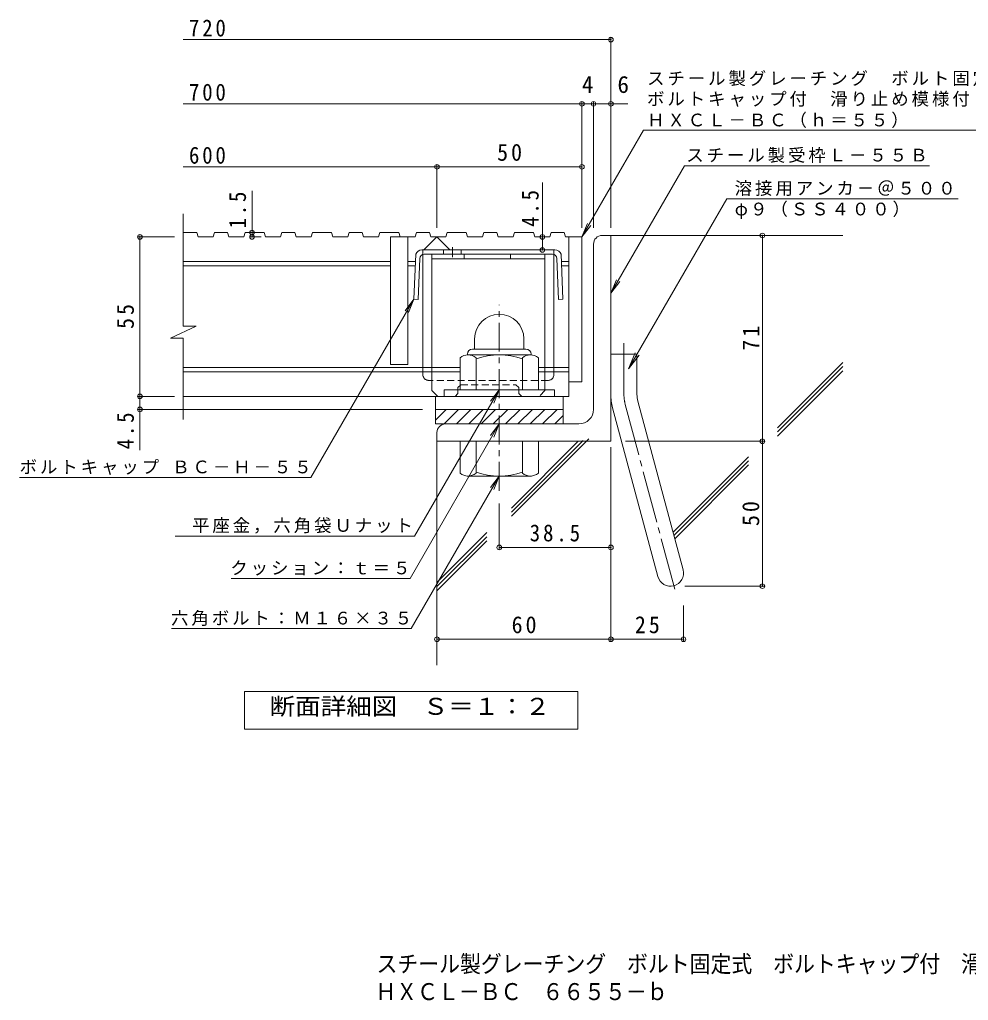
# Model space of a CAD drawing. Units: millimetres on the paper, enlarged 10 times, with parts at other scales. Extents: x -2276 to 2391, y -1941 to 1620.
# Drawn here: x -996 to 641, y -1941 to -249 of the extents above; entities that cross this region are included whole.
import ezdxf
from ezdxf.enums import TextEntityAlignment as Align

# ---------------------------------------------------------------- set-up
doc = ezdxf.new("R2010")
doc.units = ezdxf.units.MM
doc.header["$LTSCALE"] = 10
doc.header["$PDMODE"] = 32
doc.header["$PDSIZE"] = 8
for name, pattern in [('CHAIN1', [8, 5, -1, 1, -1]), ('CHAIN2', [12, 9, -1, 1, -1]), ('DASHED1', [1.8, 1.2, -0.6])]:
    doc.linetypes.add(name, pattern=pattern)
for name, color, linetype, lineweight in [('D-1', 2, 'Continuous', 9), ('D-2', 3, 'Continuous', 9), ('D-4', 7, 'Continuous', 9), ('D-5', 7, 'Continuous', 9), ('D-6', 6, 'Continuous', 9), ('D-8', 4, 'Continuous', 9), ('D-9', 2, 'Continuous', 9)]:
    doc.layers.add(name, color=color, linetype=linetype, lineweight=lineweight)
doc.layers.add('F-F_F-Fﾚｲﾔ', color=2, linetype='Continuous')
doc.styles.add('ＭＳ ゴシック', font='')
doc.styles.get('ＭＳ ゴシック').set_extended_font_data('MS Gothic')

msp = doc.modelspace()

# ---------------------------------------------------------------- linework, layer by layer
at = {"layer": 'D-1'}
for p, q in [((9, -621.35), (24, -621.35)), ((24, -976.35), (24, -621.35)), ((-6, -636.35), (-6, -921.35)), ((-211, -799.85), (-211, -817.35)), ((-126, -799.8), (-126, -817.35)), ((-223.5, -826.35), (-223.5, -827.35)), ((-114.75, -827.35), (-222.25, -827.35)), ((-214.5, -817.35), (-122.5, -817.35)), ((-113.5, -826.35), (-113.5, -827.35)), ((24, -826.35), (69, -826.35)), ((69, -895.43), (69, -826.35)), ((-236, -887.35), (-236, -832.55)), ((-208.5, -887.35), (-208.5, -832.55)), ((-128.5, -887.35), (-128.5, -832.55)), ((-101, -887.35), (-101, -832.55)), ((-73.5, -887.35), (-263.5, -887.35)), ((-263.5, -898.85), (-263.5, -887.35)), ((-73.5, -898.85), (-73.5, -887.35)), ((70.53, -907.08), (148.49, -1198.03)), ((-278.5, -921.35), (-58.5, -921.35)), ((-278.5, -946.35), (-278.5, -921.35)), ((-278.5, -940.04), (-259.82, -921.35)), ((-263.6, -946.35), (-238.6, -921.35)), ((-242.39, -946.35), (-217.39, -921.35)), ((-221.18, -946.35), (-196.18, -921.35)), ((-199.96, -946.35), (-174.96, -921.35)), ((-178.75, -946.35), (-153.75, -921.35)), ((-157.54, -946.35), (-132.54, -921.35)), ((-136.32, -946.35), (-111.32, -921.35)), ((-115.11, -946.35), (-90.11, -921.35)), ((-93.9, -946.35), (-68.9, -921.35)), ((-58.5, -946.35), (-58.5, -921.35)), ((27.07, -918.72), (105.03, -1209.68)), ((-278.5, -946.35), (-31, -946.35)), ((-72.68, -946.35), (-58.5, -932.17)), ((-276, -961.35), (-276, -976.35)), ((24, -976.35), (-276, -976.35)), ((-236, -976.35), (-236, -1031.16)), ((-208.5, -976.35), (-208.5, -1031.16)), ((-128.5, -976.35), (-128.5, -1031.16)), ((-101, -976.35), (-101, -1031.16)), ((-223.5, -1037.35), (-223.5, -1036.35)), ((-114.75, -1036.35), (-222.25, -1036.35)), ((-113.5, -1037.35), (-113.5, -1036.35))]:
    msp.add_line(p, q, dxfattribs=at)
at = {"layer": 'D-1', "linetype": 'CHAIN1'}
msp.add_line((-168.5, -1061.78), (-168.5, -740.85), dxfattribs=at)
at = {"layer": 'D-1', "linetype": 'CHAIN2'}
for p, q in [((46.5, -895.43), (46.5, -807.33)), ((48.8, -912.9), (136.11, -1238.73))]:
    msp.add_line(p, q, dxfattribs=at)
at = {"layer": 'D-1'}
for centre, radius, start, end in [((9, -636.35), 15, 90, 180), ((-168.5, -799.85), 42.5, 90, 180), ((-168.45, -799.8), 42.45, 0, 90), ((-222.25, -848.15), 20.8, 48.6201, 131.38164), ((-214.5, -826.35), 9, 90, 180), ((-168.5, -947.35), 120, 70.52881, 109.47119), ((-114.75, -848.15), 20.8, 48.61835, 131.37988), ((-122.5, -826.35), 9, 0, 90), ((114, -895.43), 90, 180, 195), ((114, -895.43), 45, 180, 195.00002), ((-31, -921.35), 25, 270, 0), ((-261, -961.35), 15, 90, 180), ((-222.25, -1015.55), 20.8, 228.61835, 311.37988), ((-168.5, -916.35), 120, 250.52881, 289.47119), ((-114.75, -1015.55), 20.8, 228.6201, 311.38164), ((126.76, -1203.85), 22.5, 195.00014, 14.99991)]:
    msp.add_arc(centre, radius, start, end, dxfattribs=at)
at = {"layer": 'D-1', "linetype": 'CHAIN2'}
msp.add_arc((114, -895.43), 67.5, 180, 194.99995, dxfattribs=at)
at = {"layer": 'D-2'}
for p, q in [((-713.67, -777.7), (-713.67, -583.85)), ((-690.15, -616.35), (-713.67, -616.35)), ((-690.15, -616.35), (-687.59, -623.85)), ((-662.03, -623.85), (-687.59, -623.85)), ((-637.43, -616.35), (-634.88, -623.85)), ((-609.31, -623.85), (-634.88, -623.85)), ((-574.02, -616.35), (-571.46, -623.85)), ((-545.89, -623.85), (-571.46, -623.85)), ((-521.3, -616.35), (-518.74, -623.85)), ((-493.18, -623.85), (-518.74, -623.85)), ((-457.88, -616.35), (-455.33, -623.85)), ((-429.76, -623.85), (-455.33, -623.85)), ((-405.17, -616.35), (-402.61, -623.85)), ((-377.04, -623.85), (-402.61, -623.85)), ((-356, -623.85), (-356, -843.85)), ((-313.63, -623.85), (-356, -623.85)), ((-341.75, -616.35), (-339.19, -623.85)), ((-298.5, -646.35), (-276, -623.85)), ((-289.04, -616.35), (-286.48, -623.85)), ((-260.91, -623.85), (-286.48, -623.85)), ((-276, -623.85), (-253.5, -646.35)), ((-225.62, -616.35), (-223.06, -623.85)), ((-172.9, -616.35), (-170.35, -623.85)), ((-144.78, -623.85), (-170.35, -623.85)), ((-109.49, -616.35), (-106.93, -623.85)), ((-56.77, -616.35), (-54.22, -623.85)), ((-26, -623.85), (-54.22, -623.85)), ((-48.5, -623.85), (-48.5, -898.85)), ((-356, -666.35), (-713.67, -666.35)), ((-356, -673.85), (-713.67, -673.85)), ((-313.05, -666.35), (-326, -666.35)), ((-313.35, -673.85), (-326, -673.85)), ((-48.5, -666.35), (-61.45, -666.35)), ((-48.5, -673.85), (-61.15, -673.85)), ((-735.78, -798.4), (-691.19, -777.7)), ((-691.19, -777.7), (-713.67, -777.7)), ((-735.78, -798.4), (-713.67, -798.4)), ((-713.67, -938.85), (-713.67, -798.4)), ((-236, -848.85), (-713.67, -848.85)), ((-236, -856.35), (-713.67, -856.35)), ((-48.5, -848.85), (-101, -848.85)), ((-48.5, -856.35), (-101, -856.35)), ((-48.5, -898.85), (-713.67, -898.85)), ((-278.5, -921.35), (-278.5, -898.85)), ((-58.5, -921.35), (-58.5, -898.85))]:
    msp.add_line(p, q, dxfattribs=at)
for points in [[(-637.43, -616.35), (-659.47, -616.35), (-662.03, -623.85)], [(-574.02, -616.35), (-606.75, -616.35), (-609.31, -623.85)], [(-521.3, -616.35), (-543.34, -616.35), (-545.89, -623.85)], [(-457.88, -616.35), (-490.62, -616.35), (-493.18, -623.85)], [(-405.17, -616.35), (-427.21, -616.35), (-429.76, -623.85)], [(-341.75, -616.35), (-374.49, -616.35), (-377.04, -623.85)], [(-326, -623.85), (-326, -843.85), (-356, -843.85)], [(-289.04, -616.35), (-311.07, -616.35), (-313.63, -623.85)], [(-225.62, -616.35), (-258.36, -616.35), (-260.91, -623.85)], [(-172.9, -616.35), (-194.94, -616.35), (-197.5, -623.85), (-223.06, -623.85)], [(-109.49, -616.35), (-142.22, -616.35), (-144.78, -623.85)], [(-56.77, -616.35), (-78.81, -616.35), (-81.37, -623.85), (-106.93, -623.85)], [(-26, -623.85), (-26, -873.85), (-48.5, -873.85)]]:
    msp.add_lwpolyline(points, dxfattribs=at)
at = {"layer": 'D-4'}
for p, q in [((-713.67, -283.49), (24, -283.49)), ((24, -608.4), (24, -280.49)), ((-713.67, -394.18), (53.37, -394.18)), ((-26, -608.4), (-26, -391.18)), ((-6, -608.4), (-6, -391.18)), ((-713.67, -502.93), (-26, -502.93)), ((-276, -608.4), (-276, -499.93)), ((-94.15, -646.35), (-94.15, -530.19)), ((-594.96, -623.85), (-594.96, -544.24)), ((-728.38, -623.85), (-791.38, -623.85)), ((-788.38, -623.85), (-788.38, -621.35)), ((-788.38, -991.63), (-788.38, -623.85)), ((-579.21, -623.85), (-597.96, -623.85)), ((285.28, -1226.35), (285.28, -621.35)), ((-315.65, -731.35), (-493.28, -1039.01)), ((-315.65, -731.35), (-330.87, -751.19)), ((-315.65, -731.35), (-325.22, -754.45)), ((-728.38, -898.85), (-791.38, -898.85)), ((-301, -921.35), (-791.38, -921.35)), ((49, -976.35), (288.28, -976.35)), ((24, -986.79), (24, -1320.93)), ((-995.78, -1039.01), (-493.28, -1039.01)), ((-168.5, -1083.88), (-168.5, -1162.53)), ((-727.71, -1140.35), (-314.57, -1140.35)), ((-168.5, -1159.53), (24, -1159.53)), ((-630.71, -1212.82), (-322.34, -1212.82)), ((151.76, -1226.35), (288.28, -1226.35)), ((149.26, -1259.67), (149.26, -1320.93)), ((-733.63, -1299.6), (-320.49, -1299.6)), ((-276, -1317.93), (149.26, -1317.93))]:
    msp.add_line(p, q, dxfattribs=at)
at = {"layer": 'D-4', "color": 2}
msp.add_lwpolyline([(-607.99, -1473.09), (-607.99, -1408.09), (-32.99, -1408.09), (-32.99, -1473.09)], close=True, dxfattribs=at)
at = {"layer": 'D-4'}
for p in [(24, -283.49), (-26, -394.18), (-6, -394.18), (24, -394.18), (-276, -502.93), (-26, -502.93), (-788.38, -623.85), (-594.96, -616.35), (-594.96, -623.85), (-94.15, -623.85), (285.28, -621.35), (-94.15, -646.35), (-788.38, -898.85), (-788.38, -921.35), (285.28, -976.35), (-168.5, -1159.53), (24, -1159.53), (285.28, -1226.35), (-276, -1317.93), (24, -1317.93), (149.26, -1317.93)]:
    msp.add_point(p, dxfattribs=at)
at = {"layer": 'D-5'}
for p, q in [((-26, -623.85), (80.43, -439.52)), ((80.43, -439.52), (824.85, -439.52)), ((24, -720.77), (150.93, -500.92)), ((150.93, -500.92), (573.75, -500.92)), ((223.93, -558.01), (623.19, -558.01)), ((-26, -623.85), (-16.43, -600.76)), ((-26, -623.85), (-10.78, -604.02)), ((24, -720.77), (33.57, -697.68)), ((24, -720.77), (39.22, -700.94)), ((54.57, -851.35), (72.83, -827.55)), ((-168.5, -887.35), (-314.57, -1140.35)), ((-168.5, -887.35), (-183.72, -907.19)), ((-168.5, -887.35), (-178.07, -910.45)), ((-168.5, -946.35), (-322.34, -1212.82)), ((-168.5, -946.35), (-183.72, -966.19)), ((-168.5, -946.35), (-178.07, -969.45)), ((-168.5, -1036.35), (-320.49, -1299.6)), ((-168.5, -1036.35), (-183.72, -1056.19)), ((-168.5, -1036.35), (-178.07, -1059.45))]:
    msp.add_line(p, q, dxfattribs=at)
msp.add_lwpolyline([(223.93, -558.01), (54.57, -851.35), (66.05, -823.64)], dxfattribs=at)
at = {"layer": 'D-6'}
for p, q in [((24, -621.35), (424, -621.35)), ((311.25, -953.18), (424, -840.43)), ((311.25, -960.24), (424, -847.5)), ((311.25, -967.32), (424, -854.57)), ((-276, -976.35), (-276, -1362.5)), ((-147.53, -1105.7), (-14.01, -972.18)), ((-147.53, -1098.63), (-24.06, -975.15)), ((-147.53, -1091.56), (-32.2, -976.23)), ((131.15, -1133.28), (261.42, -1003.01)), ((132.64, -1138.86), (261.42, -1010.07)), ((134.13, -1144.44), (261.42, -1017.15)), ((-276, -1220.03), (-189.92, -1133.95)), ((-276, -1227.1), (-189.92, -1141.02)), ((-276, -1234.17), (-189.92, -1148.09))]:
    msp.add_line(p, q, dxfattribs=at)
at = {"layer": 'D-8'}
for p, q in [((-284.75, -653.85), (-89.75, -653.85)), ((-284.75, -888.85), (-284.75, -653.85)), ((-229.18, -661.35), (-229.18, -653.85)), ((-149.18, -661.35), (-149.18, -653.85)), ((-89.75, -888.85), (-89.75, -653.85)), ((-284.75, -661.35), (-89.75, -661.35)), ((-284.75, -888.85), (-274.75, -898.85))]:
    msp.add_line(p, q, dxfattribs=at)
at = {"layer": 'D-8', "linetype": 'DASHED1'}
for p, q in [((-234.75, -878.85), (-139.75, -878.85)), ((-134.75, -893.85), (-129.75, -898.85)), ((-89.75, -888.85), (-99.75, -898.85)), ((-99.75, -898.85), (-129.75, -898.85))]:
    msp.add_line(p, q, dxfattribs=at)
for points in [[(-239.75, -893.85), (-239.75, -883.85), (-234.75, -878.85)], [(-134.75, -893.85), (-134.75, -883.85), (-139.75, -878.85)], [(-239.75, -893.85), (-244.75, -898.85), (-274.75, -898.85)]]:
    msp.add_lwpolyline(points, dxfattribs=at)
at = {"layer": 'D-9', "linetype": 'CHAIN1'}
msp.add_line((-249.46, -641.4), (-249.46, -658.8), dxfattribs=at)
at = {"layer": 'D-9'}
for p, q in [((-312.55, -653.85), (-315.65, -731.35)), ((-187.25, -646.35), (-302.04, -646.35)), ((-300.25, -861.35), (-300.25, -654.25)), ((-76.66, -653.85), (-297.84, -653.85)), ((-264.46, -646.35), (-264.46, -653.85)), ((-234.46, -646.35), (-234.46, -653.85)), ((-187.25, -646.35), (-72.46, -646.35)), ((-74.25, -861.35), (-74.25, -654.25)), ((-61.95, -653.85), (-58.84, -731.35)), ((-305.33, -661.05), (-308.16, -731.65)), ((-69.17, -661.05), (-66.34, -731.65)), ((-315.65, -731.35), (-308.16, -731.65)), ((-58.84, -731.35), (-66.34, -731.65))]:
    msp.add_line(p, q, dxfattribs=at)
at = {"layer": 'D-9', "linetype": 'DASHED1'}
for p, q in [((-300.25, -654.25), (-300.25, -646.35)), ((-74.25, -654.25), (-74.25, -646.35)), ((-84.25, -871.35), (-290.25, -871.35))]:
    msp.add_line(p, q, dxfattribs=at)
at = {"layer": 'D-9'}
for centre, radius, start, end in [((-302.14, -657.32), 10.97, 89.44382, 161.56279), ((-297.84, -661.35), 7.5, 90, 177.70665), ((-76.66, -661.35), 7.5, 2.29335, 90), ((-72.36, -657.32), 10.97, 18.43721, 90.55618), ((-290.25, -861.35), 10, 180, 198.1933), ((-84.25, -861.35), 10, 341.8067, 0)]:
    msp.add_arc(centre, radius, start, end, dxfattribs=at)
at = {"layer": 'D-9', "linetype": 'DASHED1'}
for centre, start, end in [((-290.25, -861.35), 198.1933, 270), ((-84.25, -861.35), 270, 341.8067)]:
    msp.add_arc(centre, 10, start, end, dxfattribs=at)

# ---------------------------------------------------------------- texts
at = {"layer": 'D-4', "color": 2, "style": 'ＭＳ ゴシック'}
for s, p in [('4', (-26, -384.18)), ('6', (35.25, -384.18))]:
    msp.add_text(s, height=29.33, dxfattribs=at).set_placement(p, align=Align.BOTTOM_LEFT)
at = {"layer": 'D-4', "color": 2, "style": 'ＭＳ ゴシック', "width": 1.1}
msp.add_text('断面詳細図\u3000Ｓ＝１：２', height=29.33, dxfattribs=at).set_placement((-564.57, -1457.12), align=Align.BOTTOM_LEFT)
at = {"layer": 'D-4', "color": 2, "char_height": 29.33, "attachment_point": 7, "style": 'ＭＳ ゴシック'}
for s, insert in [('\\T1.27;\\W0.9;720', (-703.67, -278.43)), ('\\T1.27;\\W0.9;700', (-703.67, -389.13)), ('\\T1.27;\\W0.9;600', (-703.67, -497.93)), ('\\T1.27;\\W0.95;50', (-172.25, -492.93)), ('\\T1.28;\\W0.9;38.5', (-116, -1149.53)), ('\\T1.27;\\W0.95;60', (-147.25, -1307.93)), ('\\T1.27;\\W0.95;25', (65.38, -1307.93))]:
    msp.add_mtext(s, dxfattribs=dict(at, insert=insert))
at = {"layer": 'D-4', "color": 2, "char_height": 29.33, "attachment_point": 7, "rotation": 90, "style": 'ＭＳ ゴシック'}
for s, insert in [('\\T1.27;\\W0.9;1.5', (-604.96, -609.24)), ('\\T1.27;\\W0.9;4.5', (-100.15, -606.42)), ('\\T1.27;\\W0.95;55', (-798.38, -782.6)), ('\\T1.27;\\W0.95;71', (280.28, -820.1)), ('\\T1.27;\\W0.9;4.5', (-798.38, -990.18)), ('\\T1.27;\\W0.95;50', (280.28, -1122.6))]:
    msp.add_mtext(s, dxfattribs=dict(at, insert=insert))
at = {"layer": 'D-4', "char_height": 21.99, "attachment_point": 7, "style": 'ＭＳ ゴシック'}
for s, insert in [('\\T1.17;ボルトキャップ\\~ＢＣ－Ｈ－５５', (-995.78, -1034.35)), ('\\T1.17;平座金，六角袋Ｕナット', (-698.41, -1135.69)), ('\\T1.17;クッション：ｔ＝５', (-632.35, -1208.16)), ('\\T1.17;六角ボルト：Ｍ１６×３５', (-734.56, -1294.94))]:
    msp.add_mtext(s, dxfattribs=dict(at, insert=insert))
at = {"layer": 'D-5', "char_height": 21.99, "attachment_point": 7, "style": 'ＭＳ ゴシック'}
for s, insert in [('\\T1.17;スチール製グレーチング\u3000ボルト固定式', (86.45, -363.78)), ('\\T1.17;ボルトキャップ付\u3000滑り止め模様付\u3000集水桝用', (86.45, -399.36)), ('\\T1.17;ＨＸＣＬ－ＢＣ（ｈ＝５５）', (86.45, -435.99)), ('\\T1.17;スチール製受枠Ｌ－５５Ｂ', (154.05, -496.16)), ('\\T1.17;溶接用アンカ－＠５００', (237.58, -553.35)), ('\\T1.17;φ９（ＳＳ４００）', (237.58, -592.66))]:
    msp.add_mtext(s, dxfattribs=dict(at, insert=insert))
at = {"layer": 'F-F_F-Fﾚｲﾔ', "style": 'ＭＳ ゴシック', "width": 0.9}
for s, p in [('スチール製グレーチング\u3000ボルト固定式\u3000ボルトキャップ付\u3000滑り止め模様付\u3000集水桝用', (-380.25, -1901.35)), ('ＨＸＣＬ－ＢＣ\u3000６６５５－ｂ', (-382.17, -1949.24))]:
    msp.add_text(s, height=29.33, dxfattribs=at).set_placement(p, align=Align.BOTTOM_LEFT)

doc.saveas('drawing.dxf')
